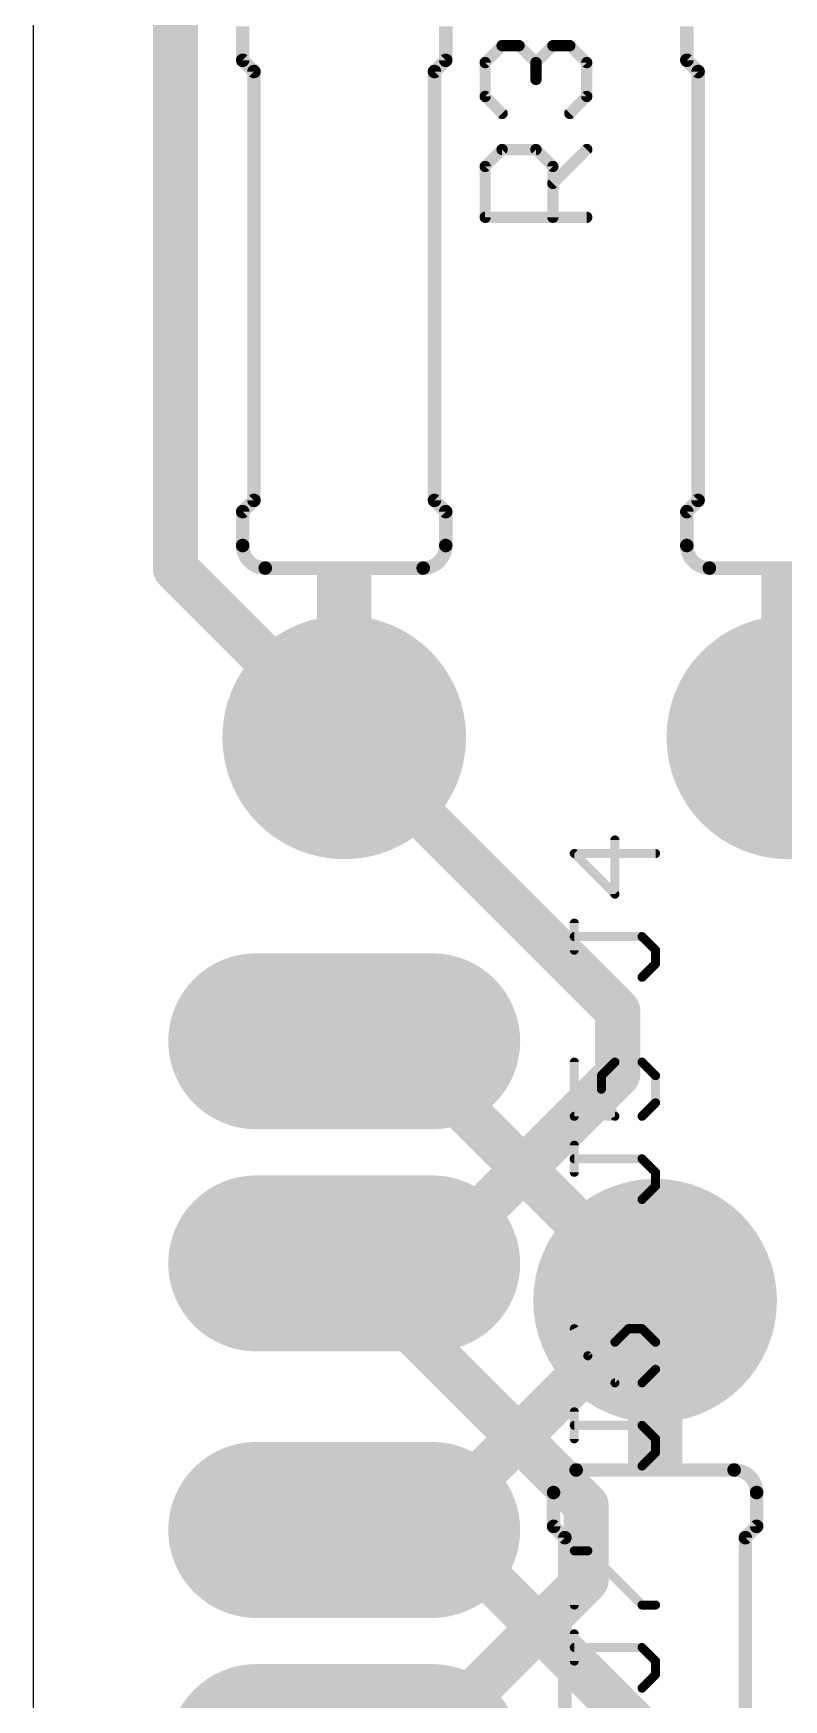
# Model space of a CAD drawing. Extents: x 0 to 70, y -10.8 to 60.8.
# Drawn here: x 0 to 8.45, y 21.59 to 40.34 of the extents above; entities that cross this region are included whole.
import ezdxf

# ---------------------------------------------------------------- set-up
doc = ezdxf.new("R2010")
doc.units = 0
for name, color, linetype in [('1', 22, 'CONTINUOUS'), ('16', 175, 'CONTINUOUS'), ('17', 82, 'CONTINUOUS'), ('20', 7, 'CONTINUOUS'), ('21', 253, 'CONTINUOUS'), ('25', 253, 'CONTINUOUS'), ('29', 253, 'CONTINUOUS'), ('30', 253, 'CONTINUOUS')]:
    doc.layers.add(name, color=color, linetype=linetype)

# ---------------------------------------------------------------- blocks, each defined once
blk = doc.blocks.new('LONGP100')
at = {"const_width": 1}
blk.add_lwpolyline([(-0.5, 0), (0.5, 0)], dxfattribs=at)
at = {"const_width": 0.5}
for points in [[(-0.5, 0.25, 1), (-0.5, -0.25)], [(0.5, -0.25, 1), (0.5, 0.25)]]:
    blk.add_lwpolyline(points, format="xyb", dxfattribs=at)
blk = doc.blocks.new('RECT')
blk.add_solid([(-0.5, -0.5), (0.5, -0.5), (-0.5, 0.5), (0.5, 0.5)])
blk = doc.blocks.new('ROUNDP')
at = {"const_width": 0.5}
blk.add_lwpolyline([(0, -0.25, 1), (0, 0.25, 1), (0, -0.25)], format="xyb", dxfattribs=at)

msp = doc.modelspace()

# ---------------------------------------------------------------- linework, layer by layer
at = {"layer": '1', "const_width": 0.508}
for points in [[(4.08, 29), (3.5, 29)], [(7, 26.08), (4.08, 29)], [(4.5062, 23.5862), (7, 26.08)], [(4.5062, 23.5862), (4.42, 23.5)], [(7.112, 20.9804), (4.5062, 23.5862)], [(4.42, 23.5), (3.5, 23.5)]]:
    msp.add_lwpolyline(points, dxfattribs=at)
at = {"layer": '1', "const_width": 0.254}
for points in [[(3.5, 29.127, 1), (3.5, 28.873)], [(4.1698, 29.0898, 1), (3.9902, 28.9102)], [(4.08, 28.873, 1), (4.08, 29.127)], [(7.0898, 25.9902, 1), (6.9102, 26.1698)], [(6.9102, 25.9902, 1), (7.0898, 26.1698)], [(4.596, 23.676, 1), (4.4164, 23.4964)], [(4.596, 23.4964, 1), (4.4164, 23.676)], [(3.5, 23.627, 1), (3.5, 23.373)], [(4.3302, 23.5898, 1), (4.5098, 23.4102)], [(4.4164, 23.676, 1), (4.596, 23.4964)], [(4.42, 23.373, 1), (4.42, 23.627)]]:
    msp.add_lwpolyline(points, format="xyb", dxfattribs=at)
at = {"layer": '16', "const_width": 0.508}
for points in [[(1.6002, 34.3198), (1.6002, 44.0944)], [(3.5, 32.42), (1.6002, 34.3198)], [(6.5786, 29.3414), (3.5, 32.42)], [(8.5, 32.42), (10.4838, 32.42)], [(6.5786, 28.6258), (6.5786, 29.3414)], [(4.4528, 26.5), (6.5786, 28.6258)], [(6.223, 23.777), (3.5, 26.5)], [(3.5, 26.5), (4.4528, 26.5)], [(6.223, 22.9362), (6.223, 23.777)], [(4.2868, 21), (6.223, 22.9362)]]:
    msp.add_lwpolyline(points, dxfattribs=at)
at = {"layer": '16', "const_width": 0.254}
for points in [[(1.69, 34.4096, 1), (1.5104, 34.23)], [(1.4732, 34.3198, 1), (1.7272, 34.3198)], [(3.5898, 32.5098, 1), (3.4102, 32.3302)], [(3.4102, 32.3302, 1), (3.5898, 32.5098)], [(8.5, 32.547, 1), (8.5, 32.293)], [(6.7056, 29.3414, 1), (6.4516, 29.3414)], [(6.4888, 29.2516, 1), (6.6684, 29.4312)], [(6.4516, 28.6258, 1), (6.7056, 28.6258)], [(6.6684, 28.536, 1), (6.4888, 28.7156)], [(3.5898, 26.5898, 1), (3.4102, 26.4102)], [(3.5, 26.627, 1), (3.5, 26.373)], [(4.363, 26.5898, 1), (4.5426, 26.4102)], [(4.4528, 26.373, 1), (4.4528, 26.627)], [(6.35, 23.777, 1), (6.096, 23.777)], [(6.1332, 23.6872, 1), (6.3128, 23.8668)], [(6.3128, 22.8464, 1), (6.1332, 23.026)], [(6.096, 22.9362, 1), (6.35, 22.9362)]]:
    msp.add_lwpolyline(points, format="xyb", dxfattribs=at)
at = {"layer": '20'}
msp.add_line((0, 50), (0, 0), dxfattribs=at)
at = {"layer": '21', "const_width": 0.1524}
for points in [[(2.357, 40.421), (2.357, 40.04)], [(4.643, 40.421), (4.643, 40.04)], [(7.357, 40.421), (7.357, 40.04)], [(2.484, 39.913), (2.357, 40.04)], [(2.484, 35.087), (2.484, 39.913)], [(4.516, 39.913), (4.643, 40.04)], [(4.516, 35.087), (4.516, 39.913)], [(7.484, 39.913), (7.357, 40.04)], [(7.484, 35.087), (7.484, 39.913)], [(2.484, 35.087), (2.357, 34.96)], [(4.516, 35.087), (4.643, 34.96)], [(7.484, 35.087), (7.357, 34.96)], [(2.357, 34.579), (2.357, 34.96)], [(4.643, 34.579), (4.643, 34.96)], [(7.357, 34.579), (7.357, 34.96)], [(2.611, 34.325), (4.389, 34.325)], [(7.611, 34.325), (9.389, 34.325)], [(6.111, 24.175), (7.889, 24.175)], [(5.857, 23.921), (5.857, 23.54)], [(8.143, 23.921), (8.143, 23.54)], [(5.984, 23.413), (5.857, 23.54)], [(5.984, 18.587), (5.984, 23.413)], [(8.016, 23.413), (8.143, 23.54)], [(8.016, 18.587), (8.016, 23.413)]]:
    msp.add_lwpolyline(points, dxfattribs=at)
at = {"layer": '21'}
for points, const_width in [([(2.3189, 40.04, 1), (2.3951, 40.04)], 0.0762), ([(2.3839, 40.0669, 1), (2.3301, 40.0131)], 0.0762), ([(2.5221, 39.913, 1), (2.4459, 39.913)], 0.0762), ([(2.4571, 39.8861, 1), (2.5109, 39.9399)], 0.0762), ([(4.5541, 39.913, 1), (4.4779, 39.913)], 0.0762), ([(4.4891, 39.9399, 1), (4.5429, 39.8861)], 0.0762), ([(4.6049, 40.04, 1), (4.6811, 40.04)], 0.0762), ([(4.6699, 40.0131, 1), (4.6161, 40.0669)], 0.0762), ([(7.3189, 40.04, 1), (7.3951, 40.04)], 0.0762), ([(7.3839, 40.0669, 1), (7.3301, 40.0131)], 0.0762), ([(7.5221, 39.913, 1), (7.4459, 39.913)], 0.0762), ([(7.4571, 39.8861, 1), (7.5109, 39.9399)], 0.0762), ([(2.4459, 35.087, 1), (2.5221, 35.087)], 0.0762), ([(2.5109, 35.0601, 1), (2.4571, 35.1139)], 0.0762), ([(4.4779, 35.087, 1), (4.5541, 35.087)], 0.0762), ([(4.5429, 35.1139, 1), (4.4891, 35.0601)], 0.0762), ([(7.4459, 35.087, 1), (7.5221, 35.087)], 0.0762), ([(7.5109, 35.0601, 1), (7.4571, 35.1139)], 0.0762), ([(2.3951, 34.96, 1), (2.3189, 34.96)], 0.0762), ([(2.3301, 34.9869, 1), (2.3839, 34.9331)], 0.0762), ([(4.6811, 34.96, 1), (4.6049, 34.96)], 0.0762), ([(4.6161, 34.9331, 1), (4.6699, 34.9869)], 0.0762), ([(7.3951, 34.96, 1), (7.3189, 34.96)], 0.0762), ([(7.3301, 34.9869, 1), (7.3839, 34.9331)], 0.0762), ([(2.357, 34.579, 0.4142), (2.611, 34.325)], 0.1524), ([(2.3951, 34.579, 1), (2.3189, 34.579)], 0.0762), ([(2.3189, 34.579, 1), (2.3951, 34.579)], 0.0762), ([(4.389, 34.325, 0.4142), (4.643, 34.579)], 0.1524), ([(4.6811, 34.579, 1), (4.6049, 34.579)], 0.0762), ([(4.6049, 34.579, 1), (4.6811, 34.579)], 0.0762), ([(7.357, 34.579, 0.4142), (7.611, 34.325)], 0.1524), ([(7.3951, 34.579, 1), (7.3189, 34.579)], 0.0762), ([(7.3189, 34.579, 1), (7.3951, 34.579)], 0.0762), ([(2.611, 34.3631, 1), (2.611, 34.2869)], 0.0762), ([(2.611, 34.2869, 1), (2.611, 34.3631)], 0.0762), ([(4.389, 34.3631, 1), (4.389, 34.2869)], 0.0762), ([(4.389, 34.2869, 1), (4.389, 34.3631)], 0.0762), ([(7.611, 34.3631, 1), (7.611, 34.2869)], 0.0762), ([(7.611, 34.2869, 1), (7.611, 34.3631)], 0.0762), ([(6.111, 24.175, 0.4142), (5.857, 23.921)], 0.1524), ([(6.111, 24.2131, 1), (6.111, 24.1369)], 0.0762), ([(6.111, 24.1369, 1), (6.111, 24.2131)], 0.0762), ([(8.143, 23.921, 0.4142), (7.889, 24.175)], 0.1524), ([(7.889, 24.2131, 1), (7.889, 24.1369)], 0.0762), ([(7.889, 24.1369, 1), (7.889, 24.2131)], 0.0762), ([(5.8951, 23.921, 1), (5.8189, 23.921)], 0.0762), ([(5.8189, 23.921, 1), (5.8951, 23.921)], 0.0762), ([(8.1811, 23.921, 1), (8.1049, 23.921)], 0.0762), ([(8.1049, 23.921, 1), (8.1811, 23.921)], 0.0762), ([(5.8189, 23.54, 1), (5.8951, 23.54)], 0.0762), ([(5.8839, 23.5669, 1), (5.8301, 23.5131)], 0.0762), ([(6.0221, 23.413, 1), (5.9459, 23.413)], 0.0762), ([(5.9571, 23.3861, 1), (6.0109, 23.4399)], 0.0762), ([(8.0541, 23.413, 1), (7.9779, 23.413)], 0.0762), ([(7.9891, 23.4399, 1), (8.0429, 23.3861)], 0.0762), ([(8.1049, 23.54, 1), (8.1811, 23.54)], 0.0762), ([(8.1699, 23.5131, 1), (8.1161, 23.5669)], 0.0762)]:
    msp.add_lwpolyline(points, format="xyb", dxfattribs=dict(at, const_width=const_width))
at = {"layer": '25'}
for points, const_width in [([(5.0866, 40.014), (5.2772, 40.2047)], 0.127), ([(5.2772, 40.2047), (5.4679, 40.2047)], 0.127), ([(5.4679, 40.2047), (5.6586, 40.014)], 0.127), ([(5.6586, 40.014), (5.8492, 40.2047)], 0.127), ([(5.8492, 40.2047), (6.0399, 40.2047)], 0.127), ([(6.0399, 40.2047), (6.2305, 40.014)], 0.127), ([(5.0866, 39.6327), (5.0866, 40.014)], 0.127), ([(5.6586, 40.014), (5.6586, 39.8234)], 0.127), ([(6.2305, 40.014), (6.2305, 39.6327)], 0.127), ([(5.2772, 39.4421), (5.0866, 39.6327)], 0.127), ([(6.2305, 39.6327), (6.0399, 39.4421)], 0.127), ([(5.0866, 38.8447), (5.2772, 39.0354)], 0.127), ([(5.2772, 39.0354), (5.6586, 39.0354)], 0.127), ([(5.6586, 39.0354), (5.8492, 38.8447)], 0.127), ([(5.8492, 38.6541), (6.2305, 39.0354)], 0.127), ([(5.0866, 38.2728), (5.0866, 38.8447)], 0.127), ([(5.8492, 38.8447), (5.8492, 38.2728)], 0.127), ([(6.2305, 38.2728), (5.0866, 38.2728)], 0.127), ([(7.0052, 31.1128), (6.0901, 31.1128)], 0.1016), ([(6.0901, 31.1128), (6.5477, 30.6553)], 0.1016), ([(6.5477, 30.6553), (6.5477, 31.2654)], 0.1016), ([(6.0901, 30.0248), (6.0901, 30.3299)], 0.1016), ([(6.8527, 30.1773), (6.0901, 30.1773)], 0.1016), ([(7.0052, 30.0248), (6.8527, 30.1773)], 0.1016), ([(7.0052, 29.8723), (7.0052, 30.0248)], 0.1016), ([(6.8527, 29.7198), (7.0052, 29.8723)], 0.1016), ([(6.0901, 28.7654), (6.0901, 28.1553)], 0.1016), ([(6.3951, 28.6128), (6.5477, 28.7654)], 0.1016), ([(6.5477, 28.7654), (6.8527, 28.7654)], 0.1016), ([(6.8527, 28.7654), (7.0052, 28.6128)], 0.1016), ([(6.3951, 28.4603), (6.3951, 28.6128)], 0.1016), ([(6.5477, 28.1553), (6.3951, 28.4603)], 0.1016), ([(7.0052, 28.6128), (7.0052, 28.3078)], 0.1016), ([(7.0052, 28.3078), (6.8527, 28.1553)], 0.1016), ([(6.0901, 28.1553), (6.5477, 28.1553)], 0.1016), ([(6.0901, 27.5248), (6.0901, 27.8299)], 0.1016), ([(6.8527, 27.6773), (6.0901, 27.6773)], 0.1016), ([(7.0052, 27.5248), (6.8527, 27.6773)], 0.1016), ([(7.0052, 27.3723), (7.0052, 27.5248)], 0.1016), ([(6.8527, 27.2198), (7.0052, 27.3723)], 0.1016), ([(6.0901, 25.7654), (6.2426, 25.4603)], 0.1016), ([(6.7002, 25.7654), (6.5477, 25.6128)], 0.1016), ([(6.8527, 25.7654), (6.7002, 25.7654)], 0.1016), ([(7.0052, 25.6128), (6.8527, 25.7654)], 0.1016), ([(6.2426, 25.4603), (6.5477, 25.1553)], 0.1016), ([(6.5477, 25.6128), (6.5477, 25.1553)], 0.1016), ([(7.0052, 25.3078), (7.0052, 25.6128)], 0.1016), ([(6.8527, 25.1553), (7.0052, 25.3078)], 0.1016), ([(6.5477, 25.1553), (6.8527, 25.1553)], 0.1016), ([(6.0901, 24.5248), (6.0901, 24.8299)], 0.1016), ([(6.8527, 24.6773), (6.0901, 24.6773)], 0.1016), ([(7.0052, 24.5248), (6.8527, 24.6773)], 0.1016), ([(7.0052, 24.3723), (7.0052, 24.5248)], 0.1016), ([(6.8527, 24.2198), (7.0052, 24.3723)], 0.1016), ([(6.0901, 22.6553), (6.0901, 23.2654)], 0.1016), ([(6.0901, 23.2654), (6.2426, 23.2654)], 0.1016), ([(6.2426, 23.2654), (6.8527, 22.6553)], 0.1016), ([(6.8527, 22.6553), (7.0052, 22.6553)], 0.1016), ([(6.0901, 22.0248), (6.0901, 22.3299)], 0.1016), ([(6.8527, 22.1773), (6.0901, 22.1773)], 0.1016), ([(7.0052, 22.0248), (6.8527, 22.1773)], 0.1016), ([(7.0052, 21.8723), (7.0052, 22.0248)], 0.1016), ([(6.8527, 21.7198), (7.0052, 21.8723)], 0.1016)]:
    msp.add_lwpolyline(points, dxfattribs=dict(at, const_width=const_width))
for points, const_width in [([(5.2772, 40.2365, 1), (5.2772, 40.173)], 0.0635), ([(5.2997, 40.1823, 1), (5.2547, 40.2271)], 0.0635), ([(5.4904, 40.2272, 1), (5.4454, 40.1822)], 0.0635), ([(5.4679, 40.173, 1), (5.4679, 40.2365)], 0.0635), ([(5.8492, 40.2365, 1), (5.8492, 40.173)], 0.0635), ([(5.8717, 40.1823, 1), (5.8267, 40.2271)], 0.0635), ([(6.0624, 40.2271, 1), (6.0174, 40.1823)], 0.0635), ([(6.0399, 40.173, 1), (6.0399, 40.2365)], 0.0635), ([(5.0641, 40.0364, 1), (5.1091, 39.9916)], 0.0635), ([(5.1184, 40.014, 1), (5.0549, 40.014)], 0.0635), ([(5.6361, 40.0364, 1), (5.6811, 39.9916)], 0.0635), ([(5.6903, 40.014, 1), (5.6269, 40.014)], 0.0635), ([(5.6361, 39.9915, 1), (5.6811, 40.0365)], 0.0635), ([(6.2622, 40.014, 1), (6.1988, 40.014)], 0.0635), ([(6.208, 39.9916, 1), (6.253, 40.0364)], 0.0635), ([(5.6269, 39.8234, 1), (5.6903, 39.8234)], 0.0635), ([(5.1091, 39.6552, 1), (5.0641, 39.6102)], 0.0635), ([(5.0549, 39.6327, 1), (5.1184, 39.6327)], 0.0635), ([(6.1988, 39.6327, 1), (6.2622, 39.6327)], 0.0635), ([(6.253, 39.6102, 1), (6.208, 39.6552)], 0.0635), ([(5.2547, 39.4196, 1), (5.2997, 39.4646)], 0.0635), ([(6.0174, 39.4646, 1), (6.0624, 39.4196)], 0.0635), ([(5.2772, 39.0672, 1), (5.2772, 39.0037)], 0.0635), ([(5.2997, 39.013, 1), (5.2547, 39.0578)], 0.0635), ([(5.6811, 39.0578, 1), (5.6361, 39.013)], 0.0635), ([(5.6586, 39.0037, 1), (5.6586, 39.0672)], 0.0635), ([(6.253, 39.0129, 1), (6.208, 39.0579)], 0.0635), ([(5.0641, 38.8671, 1), (5.1091, 38.8223)], 0.0635), ([(5.1184, 38.8447, 1), (5.0549, 38.8447)], 0.0635), ([(5.881, 38.8447, 1), (5.8175, 38.8447)], 0.0635), ([(5.8267, 38.8223, 1), (5.8717, 38.8671)], 0.0635), ([(5.8267, 38.6766, 1), (5.8717, 38.6316)], 0.0635), ([(5.0866, 38.3046, 1), (5.0866, 38.2411)], 0.0635), ([(5.0549, 38.2728, 1), (5.1184, 38.2728)], 0.0635), ([(5.8175, 38.2728, 1), (5.881, 38.2728)], 0.0635), ([(6.2305, 38.2411, 1), (6.2305, 38.3046)], 0.0635), ([(6.1081, 31.1308, 1), (6.0721, 31.0948)], 0.0508), ([(6.0901, 31.1382, 1), (6.0901, 31.0874)], 0.0508), ([(6.5731, 31.2654, 1), (6.5223, 31.2654)], 0.0508), ([(7.0052, 31.0874, 1), (7.0052, 31.1382)], 0.0508), ([(6.5223, 30.6553, 1), (6.5731, 30.6553)], 0.0508), ([(6.5297, 30.6373, 1), (6.5657, 30.6733)], 0.0508), ([(6.1155, 30.3299, 1), (6.0647, 30.3299)], 0.0508), ([(6.0901, 30.2027, 1), (6.0901, 30.1519)], 0.0508), ([(6.8707, 30.1953, 1), (6.8347, 30.1593)], 0.0508), ([(6.8527, 30.1519, 1), (6.8527, 30.2027)], 0.0508), ([(6.0647, 30.0248, 1), (6.1155, 30.0248)], 0.0508), ([(7.0306, 30.0248, 1), (6.9798, 30.0248)], 0.0508), ([(6.9872, 30.0068, 1), (7.0232, 30.0428)], 0.0508), ([(6.9798, 29.8723, 1), (7.0306, 29.8723)], 0.0508), ([(7.0232, 29.8543, 1), (6.9872, 29.8903)], 0.0508), ([(6.8347, 29.7378, 1), (6.8707, 29.7018)], 0.0508), ([(6.1155, 28.7654, 1), (6.0647, 28.7654)], 0.0508), ([(6.5477, 28.7908, 1), (6.5477, 28.74)], 0.0508), ([(6.5657, 28.7474, 1), (6.5297, 28.7834)], 0.0508), ([(6.8707, 28.7834, 1), (6.8347, 28.7474)], 0.0508), ([(6.8527, 28.74, 1), (6.8527, 28.7908)], 0.0508), ([(6.3771, 28.6308, 1), (6.4131, 28.5948)], 0.0508), ([(6.4205, 28.6128, 1), (6.3697, 28.6128)], 0.0508), ([(6.4178, 28.4717, 1), (6.3724, 28.4489)], 0.0508), ([(7.0306, 28.6128, 1), (6.9798, 28.6128)], 0.0508), ([(6.9872, 28.5948, 1), (7.0232, 28.6308)], 0.0508), ([(6.3697, 28.4603, 1), (6.4205, 28.4603)], 0.0508), ([(6.9798, 28.3078, 1), (7.0306, 28.3078)], 0.0508), ([(7.0232, 28.2898, 1), (6.9872, 28.3258)], 0.0508), ([(6.0901, 28.1807, 1), (6.0901, 28.1299)], 0.0508), ([(6.0647, 28.1553, 1), (6.1155, 28.1553)], 0.0508), ([(6.525, 28.1439, 1), (6.5704, 28.1667)], 0.0508), ([(6.5477, 28.1299, 1), (6.5477, 28.1807)], 0.0508), ([(6.8347, 28.1733, 1), (6.8707, 28.1373)], 0.0508), ([(6.1155, 27.8299, 1), (6.0647, 27.8299)], 0.0508), ([(6.0901, 27.7027, 1), (6.0901, 27.6519)], 0.0508), ([(6.8707, 27.6953, 1), (6.8347, 27.6593)], 0.0508), ([(6.8527, 27.6519, 1), (6.8527, 27.7027)], 0.0508), ([(7.0306, 27.5248, 1), (6.9798, 27.5248)], 0.0508), ([(6.9872, 27.5068, 1), (7.0232, 27.5428)], 0.0508), ([(6.0647, 27.5248, 1), (6.1155, 27.5248)], 0.0508), ([(6.9798, 27.3723, 1), (7.0306, 27.3723)], 0.0508), ([(7.0232, 27.3543, 1), (6.9872, 27.3903)], 0.0508), ([(6.8347, 27.2378, 1), (6.8707, 27.2018)], 0.0508), ([(6.1128, 25.7768, 1), (6.0674, 25.754)], 0.0508), ([(6.7002, 25.7908, 1), (6.7002, 25.74)], 0.0508), ([(6.7182, 25.7474, 1), (6.6822, 25.7834)], 0.0508), ([(6.8707, 25.7834, 1), (6.8347, 25.7474)], 0.0508), ([(6.8527, 25.74, 1), (6.8527, 25.7908)], 0.0508), ([(6.2606, 25.4783, 1), (6.2246, 25.4423)], 0.0508), ([(6.5297, 25.6308, 1), (6.5657, 25.5948)], 0.0508), ([(6.5731, 25.6128, 1), (6.5223, 25.6128)], 0.0508), ([(7.0306, 25.6128, 1), (6.9798, 25.6128)], 0.0508), ([(6.9872, 25.5948, 1), (7.0232, 25.6308)], 0.0508), ([(6.2199, 25.4489, 1), (6.2653, 25.4717)], 0.0508), ([(6.9798, 25.3078, 1), (7.0306, 25.3078)], 0.0508), ([(7.0232, 25.2898, 1), (6.9872, 25.3258)], 0.0508), ([(6.5477, 25.1807, 1), (6.5477, 25.1299)], 0.0508), ([(6.5223, 25.1553, 1), (6.5731, 25.1553)], 0.0508), ([(6.5297, 25.1373, 1), (6.5657, 25.1733)], 0.0508), ([(6.8347, 25.1733, 1), (6.8707, 25.1373)], 0.0508), ([(6.8527, 25.1299, 1), (6.8527, 25.1807)], 0.0508), ([(6.1155, 24.8299, 1), (6.0647, 24.8299)], 0.0508), ([(6.0901, 24.7027, 1), (6.0901, 24.6519)], 0.0508), ([(6.8707, 24.6953, 1), (6.8347, 24.6593)], 0.0508), ([(6.8527, 24.6519, 1), (6.8527, 24.7027)], 0.0508), ([(7.0306, 24.5248, 1), (6.9798, 24.5248)], 0.0508), ([(6.9872, 24.5068, 1), (7.0232, 24.5428)], 0.0508), ([(6.0647, 24.5248, 1), (6.1155, 24.5248)], 0.0508), ([(6.9798, 24.3723, 1), (7.0306, 24.3723)], 0.0508), ([(7.0232, 24.3543, 1), (6.9872, 24.3903)], 0.0508), ([(6.8347, 24.2378, 1), (6.8707, 24.2018)], 0.0508), ([(6.1155, 23.2654, 1), (6.0647, 23.2654)], 0.0508), ([(6.0901, 23.2908, 1), (6.0901, 23.24)], 0.0508), ([(6.2606, 23.2834, 1), (6.2246, 23.2474)], 0.0508), ([(6.2426, 23.24, 1), (6.2426, 23.2908)], 0.0508), ([(6.8527, 22.6807, 1), (6.8527, 22.6299)], 0.0508), ([(6.8347, 22.6373, 1), (6.8707, 22.6733)], 0.0508), ([(7.0052, 22.6299, 1), (7.0052, 22.6807)], 0.0508), ([(6.0647, 22.6553, 1), (6.1155, 22.6553)], 0.0508), ([(6.1155, 22.3299, 1), (6.0647, 22.3299)], 0.0508), ([(6.0901, 22.2027, 1), (6.0901, 22.1519)], 0.0508), ([(6.8707, 22.1953, 1), (6.8347, 22.1593)], 0.0508), ([(6.8527, 22.1519, 1), (6.8527, 22.2027)], 0.0508), ([(6.0647, 22.0248, 1), (6.1155, 22.0248)], 0.0508), ([(7.0306, 22.0248, 1), (6.9798, 22.0248)], 0.0508), ([(6.9872, 22.0068, 1), (7.0232, 22.0428)], 0.0508), ([(6.8347, 21.7378, 1), (6.8707, 21.7018)], 0.0508), ([(6.9798, 21.8723, 1), (7.0306, 21.8723)], 0.0508), ([(7.0232, 21.8543, 1), (6.9872, 21.8903)], 0.0508)]:
    msp.add_lwpolyline(points, format="xyb", dxfattribs=dict(at, const_width=const_width))

# ---------------------------------------------------------------- block references
at = {"layer": '17', "xscale": 2.54, "yscale": 2.54, "rotation": 270}
for p in [(3.5, 32.42), (3.5, 32.42), (8.5, 32.42), (8.5, 32.42), (7, 26.08), (7, 26.08)]:
    msp.add_blockref('ROUNDP', p, dxfattribs=at)
at = {"layer": '17', "xscale": 1.778, "yscale": 1.778}
for p in [(3.5, 29), (3.5, 29), (3.5, 26.5), (3.5, 26.5), (3.5, 23.5), (3.5, 23.5), (3.5, 21), (3.5, 21)]:
    msp.add_blockref('LONGP100', p, dxfattribs=at)
at = {"layer": '21', "xscale": 0.8636, "yscale": 0.6096, "rotation": 270}
for p in [(3.5, 33.8932), (8.5, 33.8932), (7, 24.6068)]:
    msp.add_blockref('RECT', p, dxfattribs=at)
at = {"layer": '29', "xscale": 2.7432, "yscale": 2.7432, "rotation": 270}
for p in [(3.5, 32.42), (8.5, 32.42), (7, 26.08)]:
    msp.add_blockref('ROUNDP', p, dxfattribs=at)
at = {"layer": '29', "xscale": 1.9812, "yscale": 1.9812}
for p in [(3.5, 29), (3.5, 26.5), (3.5, 23.5), (3.5, 21)]:
    msp.add_blockref('LONGP100', p, dxfattribs=at)
at = {"layer": '30', "xscale": 2.7432, "yscale": 2.7432, "rotation": 270}
for p in [(3.5, 32.42), (8.5, 32.42), (7, 26.08)]:
    msp.add_blockref('ROUNDP', p, dxfattribs=at)
at = {"layer": '30', "xscale": 1.9812, "yscale": 1.9812}
for p in [(3.5, 29), (3.5, 26.5), (3.5, 23.5), (3.5, 21)]:
    msp.add_blockref('LONGP100', p, dxfattribs=at)

doc.saveas('drawing.dxf')
